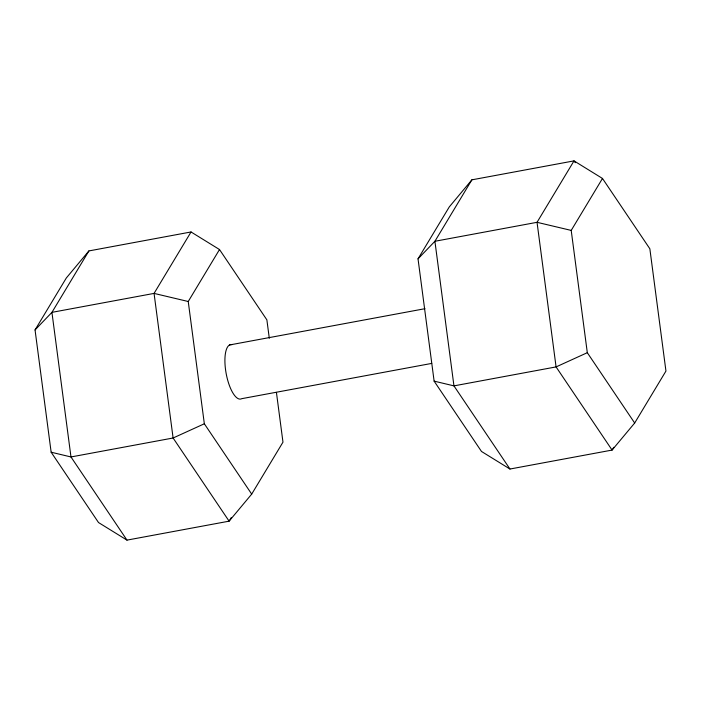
<?xml version="1.0" encoding="UTF-8"?>
<svg xmlns="http://www.w3.org/2000/svg" width="701" height="701" viewBox="0 0 701 701"><rect width="100%" height="100%" fill="white"/><g stroke="black" fill="none" stroke-linecap="round" stroke-linejoin="round"><path stroke-width="1.05" d="M276.422 392.376L282.976 442.156L251.703 494.109L229.113 521.167L126.986 540.12L98.517 522.543L51.147 452.215L35.05 329.934L66.323 277.982L88.913 250.923L191.04 231.97L219.509 249.538L266.879 319.866L269.298 338.268M88.913 250.923L51.935 312.357L35.05 329.934M191.04 231.97L154.062 293.404L173.103 438.002L229.113 521.167L231.356 517.443M251.703 494.109L204.341 423.781L188.236 301.5L219.509 249.538M418.024 258.844L449.297 206.891L471.887 179.833L574.014 160.879L602.483 178.457L649.853 248.785L665.95 371.066L634.677 423.018L612.087 450.077L509.96 469.03L481.491 451.462L434.121 381.134L418.024 258.844L434.909 241.275L471.887 179.833M634.677 423.018L587.307 352.691L571.21 230.41L602.483 178.457M613.769 447.282L612.087 450.077L556.077 366.912L537.036 222.313L574.014 160.879L575.232 162.685M204.341 423.781L173.103 438.002L70.976 456.956L51.147 452.215M587.307 352.691L556.077 366.912L453.95 385.874L434.121 381.134M229.542 344.971L424.964 308.694M431.728 363.407L241.679 398.685A27.681 9.595 79.5 0 1 226.072 373.037A27.681 9.595 79.5 0 1 232.031 344.655M571.21 230.41L537.036 222.313L434.909 241.275L453.95 385.874L509.96 469.03M188.236 301.5L154.062 293.404L51.935 312.357L70.976 456.956L126.986 540.12"/></g></svg>
